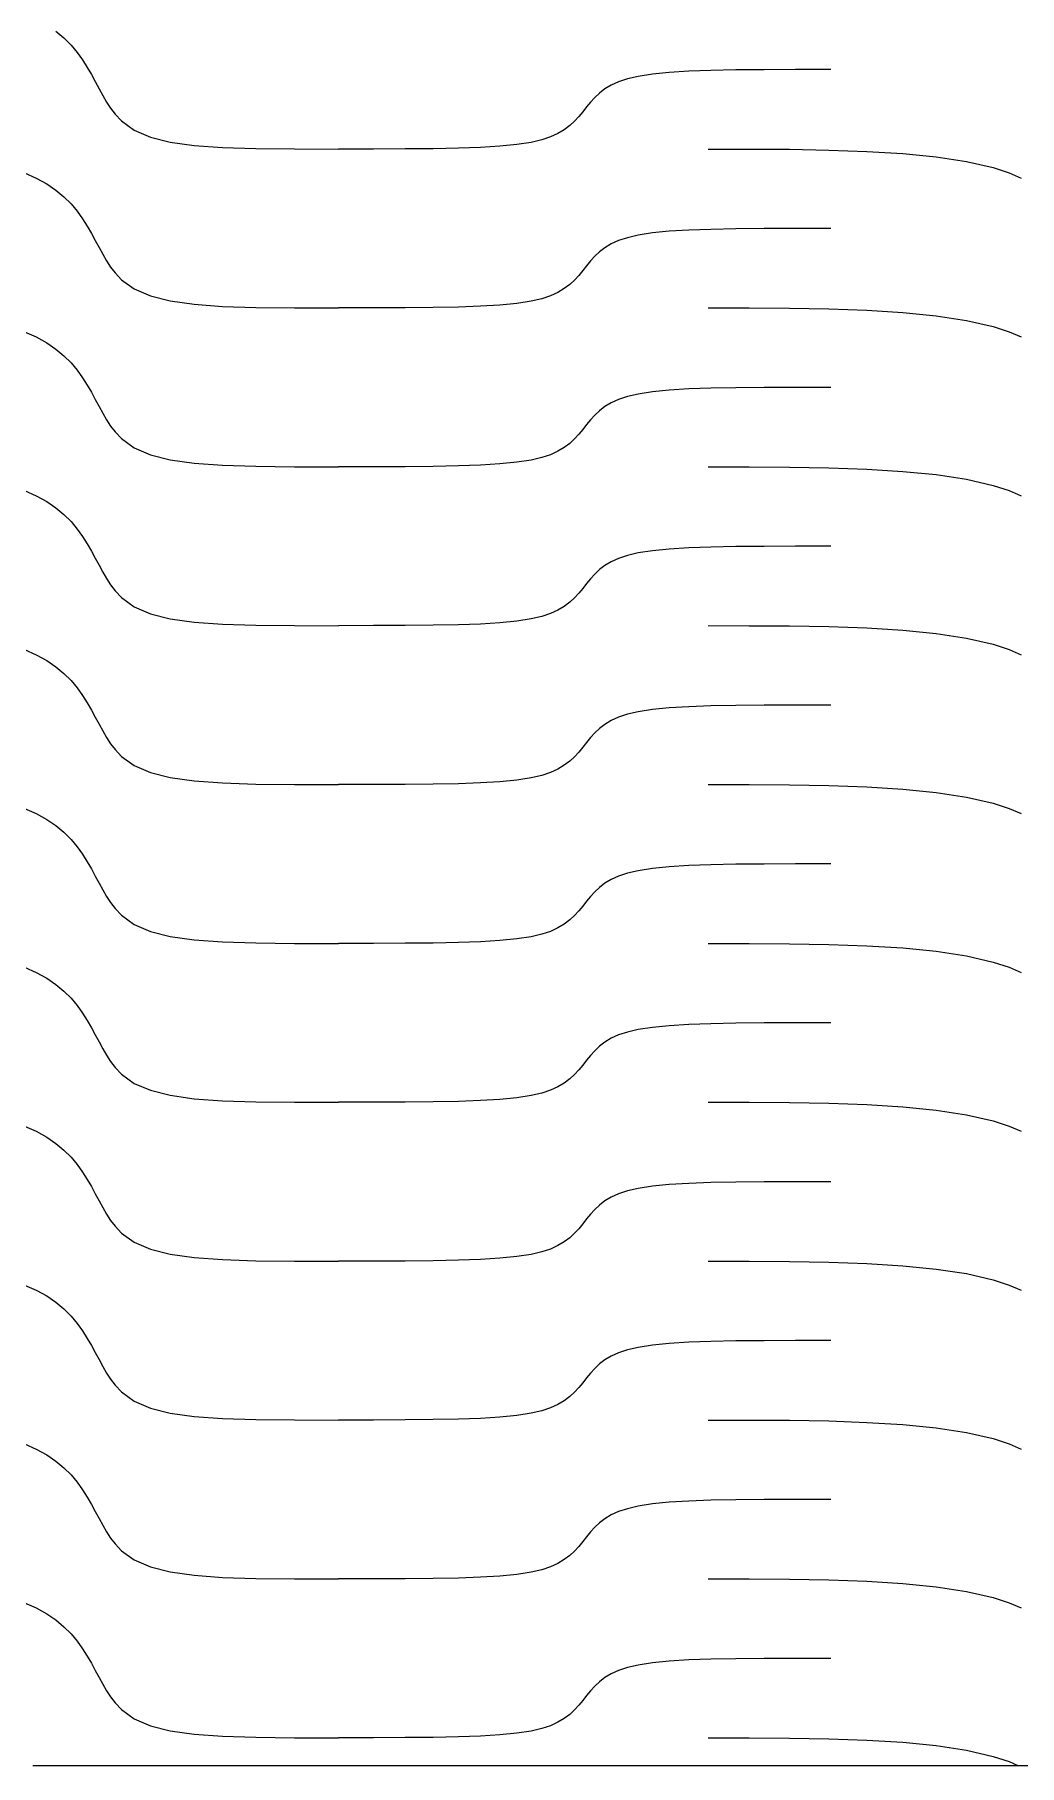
# Model space of a CAD drawing. Extents: x -53 to 53, y -74 to 74.
# Drawn here: x -17.01 to 3.99, y -73.79 to -36.89 of the extents above; entities that cross this region are included whole.
import ezdxf

# ---------------------------------------------------------------- set-up
doc = ezdxf.new("R2010")
doc.units = 0
doc.header["$MEASUREMENT"] = 0
doc.layers.get('0').update_dxf_attribs({"linetype": 'CONTINUOUS'})

msp = doc.modelspace()

# ---------------------------------------------------------------- linework, layer by layer
for p, q in [((-16.552, -36.815), (-16.38, -36.958)), ((-16.38, -36.958), (-16.23, -37.109)), ((-16.23, -37.109), (-16.098, -37.265)), ((-16.098, -37.265), (-15.982, -37.427)), ((-15.982, -37.427), (-15.883, -37.585)), ((-15.883, -37.585), (-15.795, -37.737)), ((-2.052, -37.64), (-2.587, -37.65)), ((-1.45, -37.635), (-2.052, -37.64)), ((-0.778, -37.633), (-1.45, -37.635)), ((-0.031, -37.632), (-0.778, -37.633)), ((-15.795, -37.737), (-15.713, -37.889)), ((-15.713, -37.889), (-15.633, -38.039)), ((-4.71, -37.962), (-4.845, -38.043)), ((-4.552, -37.89), (-4.71, -37.962)), ((-4.367, -37.829), (-4.552, -37.89)), ((-4.139, -37.776), (-4.367, -37.829)), ((-3.832, -37.729), (-4.139, -37.776)), ((-3.473, -37.693), (-3.832, -37.729)), ((-3.059, -37.667), (-3.473, -37.693)), ((-2.587, -37.65), (-3.059, -37.667)), ((-15.633, -38.039), (-15.554, -38.184)), ((-15.554, -38.184), (-15.473, -38.324)), ((-15.473, -38.324), (-15.386, -38.457)), ((-5.154, -38.325), (-5.238, -38.427)), ((-5.063, -38.226), (-5.154, -38.325)), ((-4.962, -38.132), (-5.063, -38.226)), ((-4.845, -38.043), (-4.962, -38.132)), ((-15.386, -38.457), (-15.292, -38.581)), ((-15.292, -38.581), (-15.156, -38.726)), ((-15.156, -38.726), (-14.882, -38.923)), ((-5.493, -38.733), (-5.595, -38.827)), ((-5.402, -38.634), (-5.493, -38.733)), ((-5.319, -38.531), (-5.402, -38.634)), ((-5.238, -38.427), (-5.319, -38.531)), ((-14.882, -38.923), (-14.537, -39.071)), ((-14.537, -39.071), (-14.113, -39.178)), ((-6.005, -39.068), (-6.189, -39.13)), ((-5.847, -38.996), (-6.005, -39.068)), ((-5.711, -38.915), (-5.847, -38.996)), ((-5.595, -38.827), (-5.711, -38.915)), ((-14.113, -39.178), (-13.603, -39.249)), ((-13.603, -39.249), (-12.997, -39.293)), ((-12.997, -39.293), (-12.288, -39.316)), ((-12.288, -39.316), (-11.467, -39.325)), ((-11.467, -39.325), (-10.525, -39.326)), ((-9.779, -39.326), (-10.525, -39.326)), ((-9.107, -39.324), (-9.779, -39.326)), ((-8.505, -39.319), (-9.107, -39.324)), ((-7.97, -39.308), (-8.505, -39.319)), ((-7.498, -39.291), (-7.97, -39.308)), ((-7.084, -39.266), (-7.498, -39.291)), ((-6.725, -39.23), (-7.084, -39.266)), ((-6.418, -39.183), (-6.725, -39.23)), ((-6.189, -39.13), (-6.418, -39.183)), ((-2.644, -39.326), (-1.771, -39.327)), ((-1.771, -39.327), (-0.908, -39.332)), ((-0.908, -39.332), (-0.067, -39.347)), ((-0.067, -39.347), (0.741, -39.376)), ((0.741, -39.376), (1.506, -39.423)), ((1.506, -39.423), (2.217, -39.494)), ((-17.225, -39.835), (-16.971, -39.945)), ((2.217, -39.494), (2.863, -39.592)), ((2.863, -39.592), (3.434, -39.723)), ((3.434, -39.723), (3.775, -39.835)), ((3.775, -39.835), (4.029, -39.945)), ((-16.971, -39.945), (-16.748, -40.068)), ((-16.748, -40.068), (-16.552, -40.202)), ((-16.552, -40.202), (-16.38, -40.345)), ((-16.38, -40.345), (-16.23, -40.496)), ((-16.23, -40.496), (-16.098, -40.653)), ((-16.098, -40.653), (-15.982, -40.814)), ((-15.982, -40.814), (-15.883, -40.972)), ((-15.883, -40.972), (-15.795, -41.125)), ((-15.795, -41.125), (-15.713, -41.277)), ((-15.713, -41.277), (-15.633, -41.426)), ((-4.552, -41.278), (-4.71, -41.35)), ((-4.367, -41.216), (-4.552, -41.278)), ((-4.139, -41.163), (-4.367, -41.216)), ((-3.832, -41.116), (-4.139, -41.163)), ((-3.473, -41.08), (-3.832, -41.116)), ((-3.059, -41.055), (-3.473, -41.08)), ((-2.587, -41.038), (-3.059, -41.055)), ((-2.052, -41.027), (-2.587, -41.038)), ((-1.45, -41.022), (-2.052, -41.027)), ((-0.778, -41.02), (-1.45, -41.022)), ((-0.031, -41.02), (-0.778, -41.02)), ((-15.633, -41.426), (-15.554, -41.571)), ((-15.554, -41.571), (-15.473, -41.711)), ((-5.063, -41.613), (-5.154, -41.712)), ((-4.962, -41.519), (-5.063, -41.613)), ((-4.845, -41.431), (-4.962, -41.519)), ((-4.71, -41.35), (-4.845, -41.431)), ((-15.473, -41.711), (-15.386, -41.844)), ((-15.386, -41.844), (-15.292, -41.969)), ((-15.292, -41.969), (-15.156, -42.113)), ((-5.402, -42.021), (-5.493, -42.12)), ((-5.319, -41.919), (-5.402, -42.021)), ((-5.238, -41.815), (-5.319, -41.919)), ((-5.154, -41.712), (-5.238, -41.815)), ((-15.156, -42.113), (-14.882, -42.31)), ((-14.882, -42.31), (-14.537, -42.459)), ((-5.847, -42.384), (-6.005, -42.456)), ((-5.711, -42.303), (-5.847, -42.384)), ((-5.595, -42.215), (-5.711, -42.303)), ((-5.493, -42.12), (-5.595, -42.215)), ((-14.537, -42.459), (-14.113, -42.565)), ((-14.113, -42.565), (-13.603, -42.637)), ((-13.603, -42.637), (-12.997, -42.681)), ((-12.997, -42.681), (-12.288, -42.704)), ((-12.288, -42.704), (-11.467, -42.712)), ((-11.467, -42.712), (-10.525, -42.714)), ((-9.779, -42.713), (-10.525, -42.714)), ((-9.107, -42.711), (-9.779, -42.713)), ((-8.505, -42.706), (-9.107, -42.711)), ((-7.97, -42.696), (-8.505, -42.706)), ((-7.498, -42.679), (-7.97, -42.696)), ((-7.084, -42.653), (-7.498, -42.679)), ((-6.725, -42.618), (-7.084, -42.653)), ((-6.418, -42.57), (-6.725, -42.618)), ((-6.189, -42.518), (-6.418, -42.57)), ((-6.005, -42.456), (-6.189, -42.518)), ((-2.644, -42.713), (-1.771, -42.714)), ((-1.771, -42.714), (-0.908, -42.72)), ((-0.908, -42.72), (-0.067, -42.734)), ((-0.067, -42.734), (0.741, -42.763)), ((0.741, -42.763), (1.506, -42.81)), ((1.506, -42.81), (2.217, -42.881)), ((2.217, -42.881), (2.863, -42.98)), ((2.863, -42.98), (3.434, -43.111)), ((3.434, -43.111), (3.775, -43.223)), ((-17.225, -43.223), (-16.971, -43.333)), ((-16.971, -43.333), (-16.748, -43.456)), ((-16.748, -43.456), (-16.552, -43.59)), ((3.775, -43.223), (4.029, -43.333)), ((-16.552, -43.59), (-16.38, -43.733)), ((-16.38, -43.733), (-16.23, -43.884)), ((-16.23, -43.884), (-16.098, -44.04)), ((-16.098, -44.04), (-15.982, -44.202)), ((-15.982, -44.202), (-15.883, -44.36)), ((-15.883, -44.36), (-15.795, -44.512)), ((-15.795, -44.512), (-15.713, -44.664)), ((-4.367, -44.603), (-4.552, -44.665)), ((-4.139, -44.551), (-4.367, -44.603)), ((-3.832, -44.503), (-4.139, -44.551)), ((-3.473, -44.468), (-3.832, -44.503)), ((-3.059, -44.442), (-3.473, -44.468)), ((-2.587, -44.425), (-3.059, -44.442)), ((-2.052, -44.415), (-2.587, -44.425)), ((-1.45, -44.41), (-2.052, -44.415)), ((-0.778, -44.408), (-1.45, -44.41)), ((-0.031, -44.407), (-0.778, -44.408)), ((-15.713, -44.664), (-15.633, -44.814)), ((-15.633, -44.814), (-15.554, -44.959)), ((-15.554, -44.959), (-15.473, -45.099)), ((-5.063, -45.001), (-5.154, -45.1)), ((-4.962, -44.906), (-5.063, -45.001)), ((-4.845, -44.818), (-4.962, -44.906)), ((-4.71, -44.737), (-4.845, -44.818)), ((-4.552, -44.665), (-4.71, -44.737)), ((-15.473, -45.099), (-15.386, -45.232)), ((-15.386, -45.232), (-15.292, -45.356)), ((-15.292, -45.356), (-15.156, -45.501)), ((-5.319, -45.306), (-5.402, -45.408)), ((-5.238, -45.202), (-5.319, -45.306)), ((-5.154, -45.1), (-5.238, -45.202)), ((-15.156, -45.501), (-14.882, -45.698)), ((-14.882, -45.698), (-14.537, -45.846)), ((-5.711, -45.69), (-5.847, -45.771)), ((-5.595, -45.602), (-5.711, -45.69)), ((-5.493, -45.508), (-5.595, -45.602)), ((-5.402, -45.408), (-5.493, -45.508)), ((-14.537, -45.846), (-14.113, -45.953)), ((-14.113, -45.953), (-13.603, -46.024)), ((-13.603, -46.024), (-12.997, -46.068)), ((-12.997, -46.068), (-12.288, -46.091)), ((-12.288, -46.091), (-11.467, -46.1)), ((-11.467, -46.1), (-10.525, -46.101)), ((-9.779, -46.101), (-10.525, -46.101)), ((-9.107, -46.099), (-9.779, -46.101)), ((-8.505, -46.094), (-9.107, -46.099)), ((-7.97, -46.083), (-8.505, -46.094)), ((-7.498, -46.066), (-7.97, -46.083)), ((-7.084, -46.041), (-7.498, -46.066)), ((-6.725, -46.005), (-7.084, -46.041)), ((-6.418, -45.958), (-6.725, -46.005)), ((-6.189, -45.905), (-6.418, -45.958)), ((-6.005, -45.843), (-6.189, -45.905)), ((-5.847, -45.771), (-6.005, -45.843)), ((-2.644, -46.101), (-1.771, -46.102)), ((-1.771, -46.102), (-0.908, -46.107)), ((-0.908, -46.107), (-0.067, -46.122)), ((-0.067, -46.122), (0.741, -46.15)), ((0.741, -46.15), (1.506, -46.198)), ((1.506, -46.198), (2.217, -46.268)), ((2.217, -46.268), (2.863, -46.367)), ((2.863, -46.367), (3.434, -46.498)), ((-17.225, -46.61), (-16.971, -46.72)), ((-16.971, -46.72), (-16.748, -46.843)), ((-16.748, -46.843), (-16.552, -46.977)), ((3.434, -46.498), (3.775, -46.61)), ((3.775, -46.61), (4.029, -46.72)), ((-16.552, -46.977), (-16.38, -47.12)), ((-16.38, -47.12), (-16.23, -47.271)), ((-16.23, -47.271), (-16.098, -47.428)), ((-16.098, -47.428), (-15.982, -47.589)), ((-15.982, -47.589), (-15.883, -47.747)), ((-15.883, -47.747), (-15.795, -47.9)), ((-15.795, -47.9), (-15.713, -48.052)), ((-4.139, -47.938), (-4.367, -47.991)), ((-3.832, -47.891), (-4.139, -47.938)), ((-3.473, -47.855), (-3.832, -47.891)), ((-3.059, -47.83), (-3.473, -47.855)), ((-2.587, -47.813), (-3.059, -47.83)), ((-2.052, -47.802), (-2.587, -47.813)), ((-1.45, -47.797), (-2.052, -47.802)), ((-0.778, -47.795), (-1.45, -47.797)), ((-0.031, -47.795), (-0.778, -47.795)), ((-15.713, -48.052), (-15.633, -48.201)), ((-15.633, -48.201), (-15.554, -48.346)), ((-4.962, -48.294), (-5.063, -48.388)), ((-4.845, -48.206), (-4.962, -48.294)), ((-4.71, -48.125), (-4.845, -48.206)), ((-4.552, -48.053), (-4.71, -48.125)), ((-4.367, -47.991), (-4.552, -48.053)), ((-15.554, -48.346), (-15.473, -48.486)), ((-15.473, -48.486), (-15.386, -48.619)), ((-15.386, -48.619), (-15.292, -48.744)), ((-5.319, -48.694), (-5.402, -48.796)), ((-5.238, -48.59), (-5.319, -48.694)), ((-5.154, -48.487), (-5.238, -48.59)), ((-5.063, -48.388), (-5.154, -48.487)), ((-15.292, -48.744), (-15.156, -48.888)), ((-15.156, -48.888), (-14.882, -49.085)), ((-5.711, -49.078), (-5.847, -49.159)), ((-5.595, -48.989), (-5.711, -49.078)), ((-5.493, -48.895), (-5.595, -48.989)), ((-5.402, -48.796), (-5.493, -48.895)), ((-14.882, -49.085), (-14.537, -49.233)), ((-14.537, -49.233), (-14.113, -49.34)), ((-14.113, -49.34), (-13.603, -49.412)), ((-13.603, -49.412), (-12.997, -49.456)), ((-7.084, -49.428), (-7.498, -49.454)), ((-6.725, -49.392), (-7.084, -49.428)), ((-6.418, -49.345), (-6.725, -49.392)), ((-6.189, -49.292), (-6.418, -49.345)), ((-6.005, -49.231), (-6.189, -49.292)), ((-5.847, -49.159), (-6.005, -49.231)), ((-12.997, -49.456), (-12.288, -49.479)), ((-12.288, -49.479), (-11.467, -49.487)), ((-11.467, -49.487), (-10.525, -49.489)), ((-9.779, -49.488), (-10.525, -49.489)), ((-9.107, -49.486), (-9.779, -49.488)), ((-8.505, -49.481), (-9.107, -49.486)), ((-7.97, -49.471), (-8.505, -49.481)), ((-7.498, -49.454), (-7.97, -49.471)), ((-2.644, -49.488), (-1.771, -49.489)), ((-1.771, -49.489), (-0.908, -49.494)), ((-0.908, -49.494), (-0.067, -49.509)), ((-0.067, -49.509), (0.741, -49.538)), ((0.741, -49.538), (1.506, -49.585)), ((1.506, -49.585), (2.217, -49.656)), ((2.217, -49.656), (2.863, -49.754)), ((2.863, -49.754), (3.434, -49.886)), ((-17.225, -49.997), (-16.971, -50.108)), ((-16.971, -50.108), (-16.748, -50.231)), ((3.434, -49.886), (3.775, -49.997)), ((3.775, -49.997), (4.029, -50.108)), ((-16.748, -50.231), (-16.552, -50.364)), ((-16.552, -50.364), (-16.38, -50.508)), ((-16.38, -50.508), (-16.23, -50.658)), ((-16.23, -50.658), (-16.098, -50.815)), ((-16.098, -50.815), (-15.982, -50.976)), ((-15.982, -50.976), (-15.883, -51.134)), ((-15.883, -51.134), (-15.795, -51.287)), ((-15.795, -51.287), (-15.713, -51.439)), ((-3.832, -51.278), (-4.139, -51.326)), ((-3.473, -51.243), (-3.832, -51.278)), ((-3.059, -51.217), (-3.473, -51.243)), ((-2.587, -51.2), (-3.059, -51.217)), ((-2.052, -51.19), (-2.587, -51.2)), ((-1.45, -51.184), (-2.052, -51.19)), ((-0.778, -51.182), (-1.45, -51.184)), ((-0.031, -51.182), (-0.778, -51.182)), ((-15.713, -51.439), (-15.633, -51.588)), ((-15.633, -51.588), (-15.554, -51.734)), ((-4.845, -51.593), (-4.962, -51.681)), ((-4.71, -51.512), (-4.845, -51.593)), ((-4.552, -51.44), (-4.71, -51.512)), ((-4.367, -51.378), (-4.552, -51.44)), ((-4.139, -51.326), (-4.367, -51.378)), ((-15.554, -51.734), (-15.473, -51.874)), ((-15.473, -51.874), (-15.386, -52.007)), ((-15.386, -52.007), (-15.292, -52.131)), ((-5.238, -51.977), (-5.319, -52.081)), ((-5.154, -51.875), (-5.238, -51.977)), ((-5.063, -51.776), (-5.154, -51.875)), ((-4.962, -51.681), (-5.063, -51.776)), ((-15.292, -52.131), (-15.156, -52.276)), ((-15.156, -52.276), (-14.882, -52.473)), ((-5.595, -52.377), (-5.711, -52.465)), ((-5.493, -52.282), (-5.595, -52.377)), ((-5.402, -52.183), (-5.493, -52.282)), ((-5.319, -52.081), (-5.402, -52.183)), ((-14.882, -52.473), (-14.537, -52.621)), ((-14.537, -52.621), (-14.113, -52.728)), ((-14.113, -52.728), (-13.603, -52.799)), ((-6.418, -52.733), (-6.725, -52.78)), ((-6.189, -52.68), (-6.418, -52.733)), ((-6.005, -52.618), (-6.189, -52.68)), ((-5.847, -52.546), (-6.005, -52.618)), ((-5.711, -52.465), (-5.847, -52.546)), ((-13.603, -52.799), (-12.997, -52.843)), ((-12.997, -52.843), (-12.288, -52.866)), ((-12.288, -52.866), (-11.467, -52.875)), ((-11.467, -52.875), (-10.525, -52.876)), ((-9.779, -52.876), (-10.525, -52.876)), ((-9.107, -52.874), (-9.779, -52.876)), ((-8.505, -52.868), (-9.107, -52.874)), ((-7.97, -52.858), (-8.505, -52.868)), ((-7.498, -52.841), (-7.97, -52.858)), ((-7.084, -52.815), (-7.498, -52.841)), ((-6.725, -52.78), (-7.084, -52.815)), ((-2.644, -52.876), (-1.771, -52.876)), ((-1.771, -52.876), (-0.908, -52.882)), ((-0.908, -52.882), (-0.067, -52.897)), ((-0.067, -52.897), (0.741, -52.925)), ((0.741, -52.925), (1.506, -52.973)), ((1.506, -52.973), (2.217, -53.043)), ((2.217, -53.043), (2.863, -53.142)), ((-17.225, -53.385), (-16.971, -53.495)), ((-16.971, -53.495), (-16.748, -53.618)), ((2.863, -53.142), (3.434, -53.273)), ((3.434, -53.273), (3.775, -53.385)), ((3.775, -53.385), (4.029, -53.495)), ((-16.748, -53.618), (-16.552, -53.752)), ((-16.552, -53.752), (-16.38, -53.895)), ((-16.38, -53.895), (-16.23, -54.046)), ((-16.23, -54.046), (-16.098, -54.203)), ((-16.098, -54.203), (-15.982, -54.364)), ((-15.982, -54.364), (-15.883, -54.522)), ((-15.883, -54.522), (-15.795, -54.675)), ((-3.059, -54.605), (-3.473, -54.63)), ((-2.587, -54.588), (-3.059, -54.605)), ((-2.052, -54.577), (-2.587, -54.588)), ((-1.45, -54.572), (-2.052, -54.577)), ((-0.778, -54.57), (-1.45, -54.572)), ((-0.031, -54.57), (-0.778, -54.57)), ((-15.795, -54.675), (-15.713, -54.827)), ((-15.713, -54.827), (-15.633, -54.976)), ((-15.633, -54.976), (-15.554, -55.121)), ((-4.845, -54.98), (-4.962, -55.069)), ((-4.71, -54.9), (-4.845, -54.98)), ((-4.552, -54.828), (-4.71, -54.9)), ((-4.367, -54.766), (-4.552, -54.828)), ((-4.139, -54.713), (-4.367, -54.766)), ((-3.832, -54.666), (-4.139, -54.713)), ((-3.473, -54.63), (-3.832, -54.666)), ((-15.554, -55.121), (-15.473, -55.261)), ((-15.473, -55.261), (-15.386, -55.394)), ((-5.154, -55.262), (-5.238, -55.365)), ((-5.063, -55.163), (-5.154, -55.262)), ((-4.962, -55.069), (-5.063, -55.163)), ((-15.386, -55.394), (-15.292, -55.519)), ((-15.292, -55.519), (-15.156, -55.663)), ((-15.156, -55.663), (-14.882, -55.86)), ((-5.493, -55.67), (-5.595, -55.764)), ((-5.402, -55.571), (-5.493, -55.67)), ((-5.319, -55.468), (-5.402, -55.571)), ((-5.238, -55.365), (-5.319, -55.468)), ((-14.882, -55.86), (-14.537, -56.008)), ((-14.537, -56.008), (-14.113, -56.115)), ((-6.189, -56.067), (-6.418, -56.12)), ((-6.005, -56.006), (-6.189, -56.067)), ((-5.847, -55.934), (-6.005, -56.006)), ((-5.711, -55.853), (-5.847, -55.934)), ((-5.595, -55.764), (-5.711, -55.853)), ((-14.113, -56.115), (-13.603, -56.187)), ((-13.603, -56.187), (-12.997, -56.231)), ((-12.997, -56.231), (-12.288, -56.253)), ((-12.288, -56.253), (-11.467, -56.262)), ((-11.467, -56.262), (-10.525, -56.263)), ((-9.779, -56.263), (-10.525, -56.263)), ((-9.107, -56.261), (-9.779, -56.263)), ((-8.505, -56.256), (-9.107, -56.261)), ((-7.97, -56.246), (-8.505, -56.256)), ((-7.498, -56.228), (-7.97, -56.246)), ((-7.084, -56.203), (-7.498, -56.228)), ((-6.725, -56.167), (-7.084, -56.203)), ((-6.418, -56.12), (-6.725, -56.167)), ((-2.644, -56.263), (-1.771, -56.264)), ((-1.771, -56.264), (-0.908, -56.269)), ((-0.908, -56.269), (-0.067, -56.284)), ((-0.067, -56.284), (0.741, -56.313)), ((0.741, -56.313), (1.506, -56.36)), ((1.506, -56.36), (2.217, -56.431)), ((2.217, -56.431), (2.863, -56.529)), ((-17.225, -56.772), (-16.971, -56.883)), ((2.863, -56.529), (3.434, -56.661)), ((3.434, -56.661), (3.775, -56.772)), ((3.775, -56.772), (4.029, -56.883)), ((-16.971, -56.883), (-16.748, -57.006)), ((-16.748, -57.006), (-16.552, -57.139)), ((-16.552, -57.139), (-16.38, -57.283)), ((-16.38, -57.283), (-16.23, -57.433)), ((-16.23, -57.433), (-16.098, -57.59)), ((-16.098, -57.59), (-15.982, -57.751)), ((-15.982, -57.751), (-15.883, -57.909)), ((-15.883, -57.909), (-15.795, -58.062)), ((-15.795, -58.062), (-15.713, -58.214)), ((-15.713, -58.214), (-15.633, -58.363)), ((-4.71, -58.287), (-4.845, -58.368)), ((-4.552, -58.215), (-4.71, -58.287)), ((-4.367, -58.153), (-4.552, -58.215)), ((-4.139, -58.101), (-4.367, -58.153)), ((-3.832, -58.053), (-4.139, -58.101)), ((-3.473, -58.018), (-3.832, -58.053)), ((-3.059, -57.992), (-3.473, -58.018)), ((-2.587, -57.975), (-3.059, -57.992)), ((-2.052, -57.965), (-2.587, -57.975)), ((-1.45, -57.959), (-2.052, -57.965)), ((-0.778, -57.957), (-1.45, -57.959)), ((-0.031, -57.957), (-0.778, -57.957)), ((-15.633, -58.363), (-15.554, -58.509)), ((-15.554, -58.509), (-15.473, -58.649)), ((-15.473, -58.649), (-15.386, -58.782)), ((-5.154, -58.65), (-5.238, -58.752)), ((-5.063, -58.551), (-5.154, -58.65)), ((-4.962, -58.456), (-5.063, -58.551)), ((-4.845, -58.368), (-4.962, -58.456)), ((-15.386, -58.782), (-15.292, -58.906)), ((-15.292, -58.906), (-15.156, -59.051)), ((-5.402, -58.958), (-5.493, -59.057)), ((-5.319, -58.856), (-5.402, -58.958)), ((-5.238, -58.752), (-5.319, -58.856)), ((-15.156, -59.051), (-14.882, -59.248)), ((-14.882, -59.248), (-14.537, -59.396)), ((-14.537, -59.396), (-14.113, -59.502)), ((-6.005, -59.393), (-6.189, -59.455)), ((-5.847, -59.321), (-6.005, -59.393)), ((-5.711, -59.24), (-5.847, -59.321)), ((-5.595, -59.152), (-5.711, -59.24)), ((-5.493, -59.057), (-5.595, -59.152)), ((-14.113, -59.502), (-13.603, -59.574)), ((-13.603, -59.574), (-12.997, -59.618)), ((-12.997, -59.618), (-12.288, -59.641)), ((-12.288, -59.641), (-11.467, -59.65)), ((-11.467, -59.65), (-10.525, -59.651)), ((-9.779, -59.651), (-10.525, -59.651)), ((-9.107, -59.649), (-9.779, -59.651)), ((-8.505, -59.643), (-9.107, -59.649)), ((-7.97, -59.633), (-8.505, -59.643)), ((-7.498, -59.616), (-7.97, -59.633)), ((-7.084, -59.59), (-7.498, -59.616)), ((-6.725, -59.555), (-7.084, -59.59)), ((-6.418, -59.507), (-6.725, -59.555)), ((-6.189, -59.455), (-6.418, -59.507)), ((-2.644, -59.651), (-1.771, -59.651)), ((-1.771, -59.651), (-0.908, -59.657)), ((-0.908, -59.657), (-0.067, -59.672)), ((-0.067, -59.672), (0.741, -59.7)), ((0.741, -59.7), (1.506, -59.748)), ((1.506, -59.748), (2.217, -59.818)), ((2.217, -59.818), (2.863, -59.917)), ((2.863, -59.917), (3.434, -60.048)), ((3.434, -60.048), (3.775, -60.16)), ((-17.225, -60.16), (-16.971, -60.27)), ((-16.971, -60.27), (-16.748, -60.393)), ((-16.748, -60.393), (-16.552, -60.527)), ((3.775, -60.16), (4.029, -60.27)), ((-16.552, -60.527), (-16.38, -60.67)), ((-16.38, -60.67), (-16.23, -60.821)), ((-16.23, -60.821), (-16.098, -60.978)), ((-16.098, -60.978), (-15.982, -61.139)), ((-15.982, -61.139), (-15.883, -61.297)), ((-15.883, -61.297), (-15.795, -61.45)), ((-15.795, -61.45), (-15.713, -61.601)), ((-15.713, -61.601), (-15.633, -61.751)), ((-4.552, -61.603), (-4.71, -61.675)), ((-4.367, -61.541), (-4.552, -61.603)), ((-4.139, -61.488), (-4.367, -61.541)), ((-3.832, -61.441), (-4.139, -61.488)), ((-3.473, -61.405), (-3.832, -61.441)), ((-3.059, -61.38), (-3.473, -61.405)), ((-2.587, -61.363), (-3.059, -61.38)), ((-2.052, -61.352), (-2.587, -61.363)), ((-1.45, -61.347), (-2.052, -61.352)), ((-0.778, -61.345), (-1.45, -61.347)), ((-0.031, -61.345), (-0.778, -61.345)), ((-15.633, -61.751), (-15.554, -61.896)), ((-15.554, -61.896), (-15.473, -62.036)), ((-5.063, -61.938), (-5.154, -62.037)), ((-4.962, -61.844), (-5.063, -61.938)), ((-4.845, -61.755), (-4.962, -61.844)), ((-4.71, -61.675), (-4.845, -61.755)), ((-15.473, -62.036), (-15.386, -62.169)), ((-15.386, -62.169), (-15.292, -62.294)), ((-15.292, -62.294), (-15.156, -62.438)), ((-5.402, -62.346), (-5.493, -62.445)), ((-5.319, -62.243), (-5.402, -62.346)), ((-5.238, -62.139), (-5.319, -62.243)), ((-5.154, -62.037), (-5.238, -62.139)), ((-15.156, -62.438), (-14.882, -62.635)), ((-14.882, -62.635), (-14.537, -62.783)), ((-5.847, -62.708), (-6.005, -62.781)), ((-5.711, -62.628), (-5.847, -62.708)), ((-5.595, -62.539), (-5.711, -62.628)), ((-5.493, -62.445), (-5.595, -62.539)), ((-14.537, -62.783), (-14.113, -62.89)), ((-14.113, -62.89), (-13.603, -62.962)), ((-13.603, -62.962), (-12.997, -63.006)), ((-12.997, -63.006), (-12.288, -63.028)), ((-12.288, -63.028), (-11.467, -63.037)), ((-11.467, -63.037), (-10.525, -63.038)), ((-9.779, -63.038), (-10.525, -63.038)), ((-9.107, -63.036), (-9.779, -63.038)), ((-8.505, -63.031), (-9.107, -63.036)), ((-7.97, -63.02), (-8.505, -63.031)), ((-7.498, -63.003), (-7.97, -63.02)), ((-7.084, -62.978), (-7.498, -63.003)), ((-6.725, -62.942), (-7.084, -62.978)), ((-6.418, -62.895), (-6.725, -62.942)), ((-6.189, -62.842), (-6.418, -62.895)), ((-6.005, -62.781), (-6.189, -62.842)), ((-2.644, -63.038), (-1.771, -63.039)), ((-1.771, -63.039), (-0.908, -63.044)), ((-0.908, -63.044), (-0.067, -63.059)), ((-0.067, -63.059), (0.741, -63.088)), ((0.741, -63.088), (1.506, -63.135)), ((1.506, -63.135), (2.217, -63.206)), ((2.217, -63.206), (2.863, -63.304)), ((2.863, -63.304), (3.434, -63.435)), ((3.434, -63.435), (3.775, -63.547)), ((-17.225, -63.547), (-16.971, -63.658)), ((-16.971, -63.658), (-16.748, -63.78)), ((-16.748, -63.78), (-16.552, -63.914)), ((3.775, -63.547), (4.029, -63.658)), ((-16.552, -63.914), (-16.38, -64.057)), ((-16.38, -64.057), (-16.23, -64.208)), ((-16.23, -64.208), (-16.098, -64.365)), ((-16.098, -64.365), (-15.982, -64.526)), ((-15.982, -64.526), (-15.883, -64.684)), ((-15.883, -64.684), (-15.795, -64.837)), ((-15.795, -64.837), (-15.713, -64.989)), ((-4.367, -64.928), (-4.552, -64.99)), ((-4.139, -64.876), (-4.367, -64.928)), ((-3.832, -64.828), (-4.139, -64.876)), ((-3.473, -64.793), (-3.832, -64.828)), ((-3.059, -64.767), (-3.473, -64.793)), ((-2.587, -64.75), (-3.059, -64.767)), ((-2.052, -64.74), (-2.587, -64.75)), ((-1.45, -64.734), (-2.052, -64.74)), ((-0.778, -64.732), (-1.45, -64.734)), ((-0.031, -64.732), (-0.778, -64.732)), ((-15.713, -64.989), (-15.633, -65.138)), ((-15.633, -65.138), (-15.554, -65.284)), ((-15.554, -65.284), (-15.473, -65.423)), ((-4.962, -65.231), (-5.063, -65.326)), ((-4.845, -65.143), (-4.962, -65.231)), ((-4.71, -65.062), (-4.845, -65.143)), ((-4.552, -64.99), (-4.71, -65.062)), ((-15.473, -65.423), (-15.386, -65.556)), ((-15.386, -65.556), (-15.292, -65.681)), ((-15.292, -65.681), (-15.156, -65.826)), ((-5.319, -65.631), (-5.402, -65.733)), ((-5.238, -65.527), (-5.319, -65.631)), ((-5.154, -65.425), (-5.238, -65.527)), ((-5.063, -65.326), (-5.154, -65.425)), ((-15.156, -65.826), (-14.882, -66.022)), ((-14.882, -66.022), (-14.537, -66.171)), ((-5.711, -66.015), (-5.847, -66.096)), ((-5.595, -65.927), (-5.711, -66.015)), ((-5.493, -65.832), (-5.595, -65.927)), ((-5.402, -65.733), (-5.493, -65.832)), ((-14.537, -66.171), (-14.113, -66.277)), ((-14.113, -66.277), (-13.603, -66.349)), ((-13.603, -66.349), (-12.997, -66.393)), ((-12.997, -66.393), (-12.288, -66.416)), ((-12.288, -66.416), (-11.467, -66.424)), ((-11.467, -66.424), (-10.525, -66.426)), ((-9.779, -66.426), (-10.525, -66.426)), ((-9.107, -66.424), (-9.779, -66.426)), ((-8.505, -66.418), (-9.107, -66.424)), ((-7.97, -66.408), (-8.505, -66.418)), ((-7.498, -66.391), (-7.97, -66.408)), ((-7.084, -66.365), (-7.498, -66.391)), ((-6.725, -66.33), (-7.084, -66.365)), ((-6.418, -66.282), (-6.725, -66.33)), ((-6.189, -66.23), (-6.418, -66.282)), ((-6.005, -66.168), (-6.189, -66.23)), ((-5.847, -66.096), (-6.005, -66.168)), ((-2.644, -66.426), (-1.771, -66.426)), ((-1.771, -66.426), (-0.908, -66.432)), ((-0.908, -66.432), (-0.067, -66.446)), ((-0.067, -66.446), (0.741, -66.475)), ((0.741, -66.475), (1.506, -66.523)), ((1.506, -66.523), (2.217, -66.593)), ((2.217, -66.593), (2.863, -66.692)), ((2.863, -66.692), (3.434, -66.823)), ((-17.225, -66.935), (-16.971, -67.045)), ((-16.971, -67.045), (-16.748, -67.168)), ((3.434, -66.823), (3.775, -66.935)), ((3.775, -66.935), (4.029, -67.045)), ((-16.748, -67.168), (-16.552, -67.302)), ((-16.552, -67.302), (-16.38, -67.445)), ((-16.38, -67.445), (-16.23, -67.596)), ((-16.23, -67.596), (-16.098, -67.753)), ((-16.098, -67.753), (-15.982, -67.914)), ((-15.982, -67.914), (-15.883, -68.072)), ((-15.883, -68.072), (-15.795, -68.225)), ((-15.795, -68.225), (-15.713, -68.376)), ((-4.139, -68.263), (-4.367, -68.316)), ((-3.832, -68.216), (-4.139, -68.263)), ((-3.473, -68.18), (-3.832, -68.216)), ((-3.059, -68.155), (-3.473, -68.18)), ((-2.587, -68.137), (-3.059, -68.155)), ((-2.052, -68.127), (-2.587, -68.137)), ((-1.45, -68.122), (-2.052, -68.127)), ((-0.778, -68.12), (-1.45, -68.122)), ((-0.031, -68.119), (-0.778, -68.12)), ((-15.713, -68.376), (-15.633, -68.526)), ((-15.633, -68.526), (-15.554, -68.671)), ((-4.962, -68.619), (-5.063, -68.713)), ((-4.845, -68.53), (-4.962, -68.619)), ((-4.71, -68.449), (-4.845, -68.53)), ((-4.552, -68.377), (-4.71, -68.449)), ((-4.367, -68.316), (-4.552, -68.377)), ((-15.554, -68.671), (-15.473, -68.811)), ((-15.473, -68.811), (-15.386, -68.944)), ((-15.386, -68.944), (-15.292, -69.068)), ((-5.238, -68.914), (-5.319, -69.018)), ((-5.154, -68.812), (-5.238, -68.914)), ((-5.063, -68.713), (-5.154, -68.812)), ((-15.292, -69.068), (-15.156, -69.213)), ((-15.156, -69.213), (-14.882, -69.41)), ((-5.595, -69.314), (-5.711, -69.403)), ((-5.493, -69.22), (-5.595, -69.314)), ((-5.402, -69.121), (-5.493, -69.22)), ((-5.319, -69.018), (-5.402, -69.121)), ((-14.882, -69.41), (-14.537, -69.558)), ((-14.537, -69.558), (-14.113, -69.665)), ((-14.113, -69.665), (-13.603, -69.737)), ((-13.603, -69.737), (-12.997, -69.78)), ((-6.725, -69.717), (-7.084, -69.753)), ((-6.418, -69.67), (-6.725, -69.717)), ((-6.189, -69.617), (-6.418, -69.67)), ((-6.005, -69.555), (-6.189, -69.617)), ((-5.847, -69.483), (-6.005, -69.555)), ((-5.711, -69.403), (-5.847, -69.483)), ((-12.997, -69.78), (-12.288, -69.803)), ((-12.288, -69.803), (-11.467, -69.812)), ((-11.467, -69.812), (-10.525, -69.813)), ((-9.779, -69.813), (-10.525, -69.813)), ((-9.107, -69.811), (-9.779, -69.813)), ((-8.505, -69.806), (-9.107, -69.811)), ((-7.97, -69.795), (-8.505, -69.806)), ((-7.498, -69.778), (-7.97, -69.795)), ((-7.084, -69.753), (-7.498, -69.778)), ((-2.644, -69.813), (-1.771, -69.814)), ((-1.771, -69.814), (-0.908, -69.819)), ((-0.908, -69.819), (-0.067, -69.834)), ((-0.067, -69.834), (0.741, -69.863)), ((0.741, -69.863), (1.506, -69.91)), ((1.506, -69.91), (2.217, -69.981)), ((2.217, -69.981), (2.863, -70.079)), ((2.863, -70.079), (3.434, -70.21)), ((-17.225, -70.322), (-16.971, -70.432)), ((-16.971, -70.432), (-16.748, -70.555)), ((3.434, -70.21), (3.775, -70.322)), ((3.775, -70.322), (4.029, -70.432)), ((-16.748, -70.555), (-16.552, -70.689)), ((-16.552, -70.689), (-16.38, -70.832)), ((-16.38, -70.832), (-16.23, -70.983)), ((-16.23, -70.983), (-16.098, -71.14)), ((-16.098, -71.14), (-15.982, -71.301)), ((-15.982, -71.301), (-15.883, -71.459)), ((-15.883, -71.459), (-15.795, -71.612)), ((-3.473, -71.567), (-3.832, -71.603)), ((-3.059, -71.542), (-3.473, -71.567)), ((-2.587, -71.525), (-3.059, -71.542)), ((-2.052, -71.514), (-2.587, -71.525)), ((-1.45, -71.509), (-2.052, -71.514)), ((-0.778, -71.507), (-1.45, -71.509)), ((-0.031, -71.507), (-0.778, -71.507)), ((-15.795, -71.612), (-15.713, -71.764)), ((-15.713, -71.764), (-15.633, -71.913)), ((-15.633, -71.913), (-15.554, -72.058)), ((-4.845, -71.918), (-4.962, -72.006)), ((-4.71, -71.837), (-4.845, -71.918)), ((-4.552, -71.765), (-4.71, -71.837)), ((-4.367, -71.703), (-4.552, -71.765)), ((-4.139, -71.65), (-4.367, -71.703)), ((-3.832, -71.603), (-4.139, -71.65)), ((-15.554, -72.058), (-15.473, -72.198)), ((-15.473, -72.198), (-15.386, -72.331)), ((-5.238, -72.302), (-5.319, -72.406)), ((-5.154, -72.199), (-5.238, -72.302)), ((-5.063, -72.1), (-5.154, -72.199)), ((-4.962, -72.006), (-5.063, -72.1)), ((-15.386, -72.331), (-15.292, -72.456)), ((-15.292, -72.456), (-15.156, -72.6)), ((-15.156, -72.6), (-14.882, -72.797)), ((-5.493, -72.607), (-5.595, -72.702)), ((-5.402, -72.508), (-5.493, -72.607)), ((-5.319, -72.406), (-5.402, -72.508)), ((-14.882, -72.797), (-14.537, -72.946)), ((-14.537, -72.946), (-14.113, -73.052)), ((-14.113, -73.052), (-13.603, -73.124)), ((-6.418, -73.057), (-6.725, -73.105)), ((-6.189, -73.005), (-6.418, -73.057)), ((-6.005, -72.943), (-6.189, -73.005)), ((-5.847, -72.871), (-6.005, -72.943)), ((-5.711, -72.79), (-5.847, -72.871)), ((-5.595, -72.702), (-5.711, -72.79)), ((-13.603, -73.124), (-12.997, -73.168)), ((-12.997, -73.168), (-12.288, -73.191)), ((-12.288, -73.191), (-11.467, -73.199)), ((-11.467, -73.199), (-10.525, -73.201)), ((-9.779, -73.2), (-10.525, -73.201)), ((-9.107, -73.198), (-9.779, -73.2)), ((-8.505, -73.193), (-9.107, -73.198)), ((-7.97, -73.183), (-8.505, -73.193)), ((-7.498, -73.166), (-7.97, -73.183)), ((-7.084, -73.14), (-7.498, -73.166)), ((-6.725, -73.105), (-7.084, -73.14)), ((-2.644, -73.2), (-1.771, -73.201)), ((-1.771, -73.201), (-0.908, -73.207)), ((-0.908, -73.207), (-0.067, -73.221)), ((-0.067, -73.221), (0.741, -73.25)), ((0.741, -73.25), (1.506, -73.297)), ((1.506, -73.297), (2.217, -73.368)), ((2.217, -73.368), (2.863, -73.467)), ((-17.042, -73.789), (3.958, -73.789)), ((2.863, -73.467), (3.434, -73.598)), ((3.434, -73.598), (3.775, -73.71)), ((3.775, -73.71), (3.958, -73.789)), ((3.958, -73.789), (24.958, -73.789))]:
    msp.add_line(p, q)

doc.saveas('drawing.dxf')
